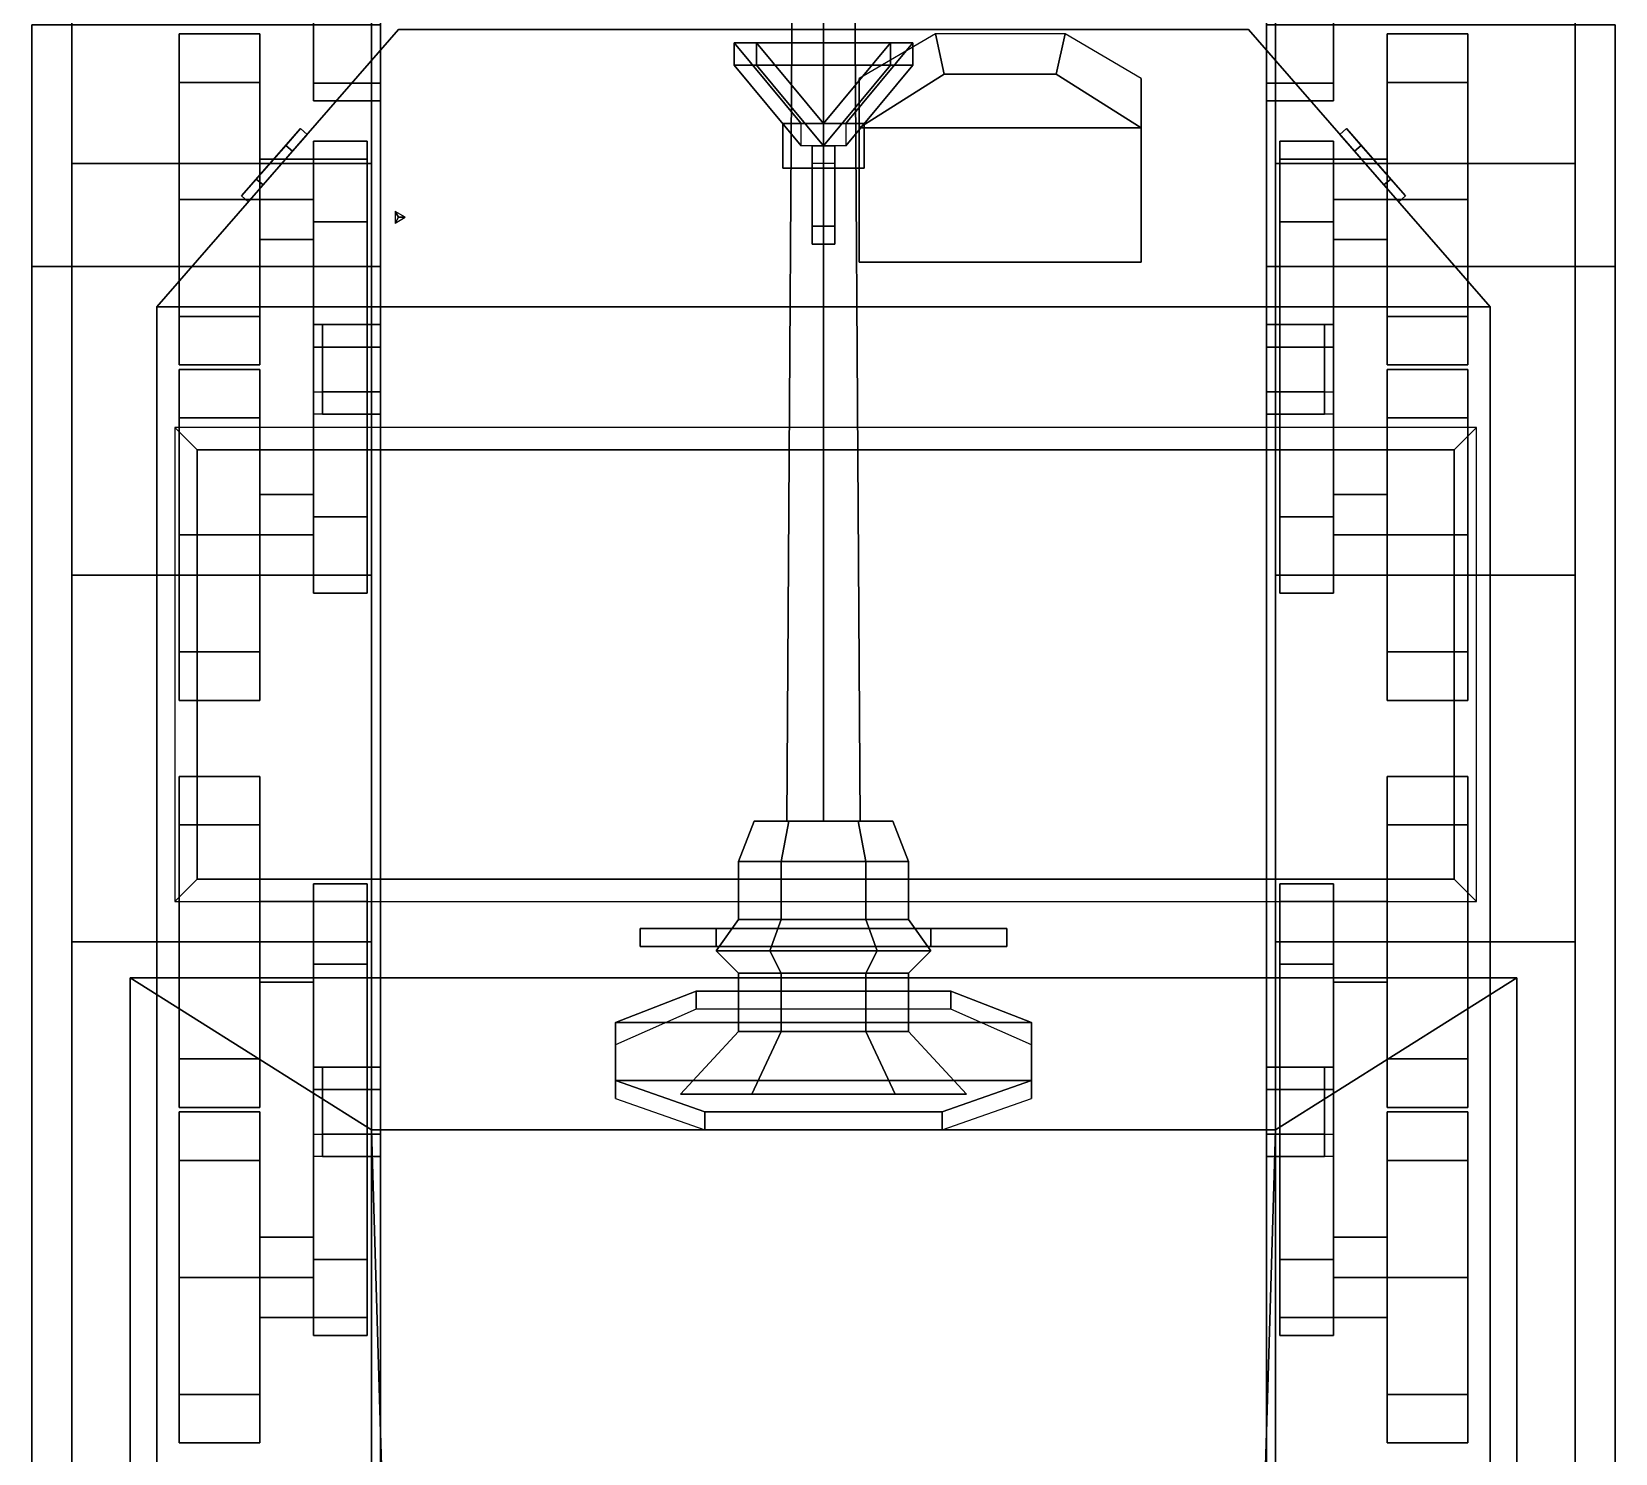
# Model space of a CAD drawing. Header units: millimetres. Extents: x -1.8 to 1.8, y -14.4 to 4.6.
# Drawn here: x -1.77 to 1.77, y -0.763 to 2.415 of the extents above; entities that cross this region are included whole.
import ezdxf

# ---------------------------------------------------------------- set-up
doc = ezdxf.new("R2010")
doc.units = ezdxf.units.MM
for name, color, linetype in [('gun', 1, 'Continuous'), ('gunsupport', 6, 'Continuous'), ('mudguard', 4, 'Continuous'), ('sleeve', 5, 'Continuous'), ('torsion', 5, 'Continuous'), ('tracks', 3, 'Continuous'), ('wheels', 2, 'Continuous')]:
    doc.layers.add(name, color=color, linetype=linetype)

msp = doc.modelspace()

# ---------------------------------------------------------------- linework, layer by layer
for points in [[(-1.14, 3.06, 0.75), (-1.14, 2.3, 0.59), (-1.14, 2.26, 0.74), (-1.14, 3.03, 0.86)], [(-0.99, 3.06, 0.75), (-0.99, 2.3, 0.59), (-1.14, 2.3, 0.59), (-1.14, 3.06, 0.75)], [(1.14, 3.06, 0.75), (1.14, 2.3, 0.59), (0.99, 2.3, 0.59), (0.99, 3.06, 0.75)], [(1.14, 2.26, 0.74), (1.14, 2.3, 0.59), (1.14, 3.06, 0.75), (1.14, 3.03, 0.86)], [(-1.14, 3.03, 0.86), (-1.14, 2.26, 0.74), (-0.99, 2.26, 0.74), (-0.99, 3.03, 0.86)], [(0.99, 3.03, 0.86), (0.99, 2.26, 0.74), (1.14, 2.26, 0.74), (1.14, 3.03, 0.86)], [(-0.99, -2.86, 0.44), (-0.99, -3.12, 1.27), (-0.99, 2.92, 1.27), (-0.99, 2.77, 0.44)], [(-0.99, 2.92, 1.27), (-0.99, -3.12, 1.27), (0.99, -3.12, 1.27), (0.99, 2.92, 1.27)], [(-0.99, 2.27, 1.27), (-0.99, 2.27, 1.34), (-0.99, 2.42, 1.34), (-0.99, 2.92, 1.27)], [(0.99, 2.92, 1.27), (0.99, -3.12, 1.27), (0.99, -2.86, 0.44), (0.99, 2.77, 0.44)], [(0.99, 2.42, 1.34), (0.99, 2.27, 1.34), (0.99, 2.27, 1.27), (0.99, 2.92, 1.27)], [(0.99, 2.77, 0.44), (0.99, -2.86, 0.44), (-0.99, -2.86, 0.44), (-0.99, 2.77, 0.44)], [(0.95, 2.42, 1.34), (1.49, 1.8, 1.05), (-1.49, 1.8, 1.05), (-0.95, 2.42, 1.34)], [(-1.49, 1.8, 1.71), (1.49, 1.8, 1.71), (0.95, 2.42, 1.71), (-0.95, 2.42, 1.71)], [(-0.95, 2.42, 1.34), (-1.49, 1.8, 1.05), (-1.49, 1.8, 1.71), (-0.95, 2.42, 1.71)], [(0.25, 2.41, 1.71), (0.08, 2.31, 1.71), (0.08, 2.2, 1.9), (0.27, 2.32, 1.82)], [(0.27, 2.32, 1.82), (0.52, 2.32, 1.82), (0.54, 2.41, 1.71), (0.25, 2.41, 1.71)], [(0.52, 2.32, 1.82), (0.71, 2.2, 1.9), (0.71, 2.31, 1.71), (0.54, 2.41, 1.71)], [(0.95, 2.42, 1.71), (1.49, 1.8, 1.71), (1.49, 1.8, 1.05), (0.95, 2.42, 1.34)], [(0.08, 2.2, 1.9), (0.71, 2.2, 1.9), (0.52, 2.32, 1.82), (0.27, 2.32, 1.82)], [(0.08, 2.31, 1.71), (0.08, 1.9, 1.71), (0.08, 1.9, 1.9), (0.08, 2.2, 1.9)], [(0.71, 2.2, 1.9), (0.71, 1.9, 1.9), (0.71, 1.9, 1.71), (0.71, 2.31, 1.71)], [(-1.14, 2.26, 0.74), (-1.14, 2.3, 0.59), (-0.99, 2.3, 0.59), (-0.99, 2.26, 0.74)], [(0.99, 2.26, 0.74), (0.99, 2.3, 0.59), (1.14, 2.3, 0.59), (1.14, 2.26, 0.74)], [(-1.1694, 2.1985, 1.5), (-1.3008, 2.0477, 1.5), (-1.2679, 2.0854, 1.5866), (-1.2022, 2.1608, 1.5866)], [(-1.2022, 2.1608, 1.4134), (-1.2679, 2.0854, 1.4134), (-1.3008, 2.0477, 1.5), (-1.1694, 2.1985, 1.5)], [(-1.1694, 2.1985, 1.5), (-1.2022, 2.1608, 1.5866), (-1.1872, 2.1477, 1.5866), (-1.1543, 2.1854, 1.5)], [(-1.2022, 2.1608, 1.4134), (-1.1694, 2.1985, 1.5), (-1.1543, 2.1854, 1.5), (-1.1872, 2.1477, 1.4134)], [(0.08, 1.9, 1.9), (0.71, 1.9, 1.9), (0.71, 2.2, 1.9), (0.08, 2.2, 1.9)], [(1.2022, 2.1608, 1.5866), (1.1694, 2.1985, 1.5), (1.1543, 2.1854, 1.5), (1.1872, 2.1477, 1.5866)], [(1.1694, 2.1985, 1.5), (1.2022, 2.1608, 1.4134), (1.1872, 2.1477, 1.4134), (1.1543, 2.1854, 1.5)], [(1.3008, 2.0477, 1.5), (1.1694, 2.1985, 1.5), (1.2022, 2.1608, 1.5866), (1.2679, 2.0854, 1.5866)], [(1.2679, 2.0854, 1.4134), (1.2022, 2.1608, 1.4134), (1.1694, 2.1985, 1.5), (1.3008, 2.0477, 1.5)], [(-1.2679, 2.0854, 1.4134), (-1.2022, 2.1608, 1.4134), (-1.1872, 2.1477, 1.4134), (-1.2528, 2.0723, 1.4134)], [(-1.2022, 2.1608, 1.5866), (-1.2679, 2.0854, 1.5866), (-1.2528, 2.0723, 1.5866), (-1.1872, 2.1477, 1.5866)], [(1.2679, 2.0854, 1.5866), (1.2022, 2.1608, 1.5866), (1.1872, 2.1477, 1.5866), (1.2528, 2.0723, 1.5866)], [(1.2022, 2.1608, 1.4134), (1.2679, 2.0854, 1.4134), (1.2528, 2.0723, 1.4134), (1.1872, 2.1477, 1.4134)], [(-1.2679, 2.0854, 1.5866), (-1.3008, 2.0477, 1.5), (-1.2857, 2.0346, 1.5), (-1.2528, 2.0723, 1.5866)], [(-1.3008, 2.0477, 1.5), (-1.2679, 2.0854, 1.4134), (-1.2528, 2.0723, 1.4134), (-1.2857, 2.0346, 1.5)], [(1.3008, 2.0477, 1.5), (1.2679, 2.0854, 1.5866), (1.2528, 2.0723, 1.5866), (1.2857, 2.0346, 1.5)], [(1.2679, 2.0854, 1.4134), (1.3008, 2.0477, 1.5), (1.2857, 2.0346, 1.5), (1.2528, 2.0723, 1.4134)], [(-0.935, 2, 1.71), (-0.9575, 2.013, 1.71), (-0.95, 2, 3.89)], [(-0.9575, 2.013, 1.71), (-0.9575, 1.987, 1.71), (-0.95, 2, 3.89)], [(-0.9575, 1.987, 1.71), (-0.935, 2, 1.71), (-0.95, 2, 3.89)], [(0.08, 1.9, 1.71), (0.71, 1.9, 1.71), (0.71, 1.9, 1.9), (0.08, 1.9, 1.9)], [(-1.49, 1.8, 1.05), (-1.49, -2.19, 1.05), (-1.49, -2.19, 1.71), (-1.49, 1.8, 1.71)], [(-1.49, 0.3, 1.71), (1.49, 0.3, 1.71), (1.49, 1.8, 1.71), (-1.49, 1.8, 1.71)], [(1.49, 1.8, 1.05), (1.49, -2.19, 1.05), (-1.49, -2.19, 1.05), (-1.49, 1.8, 1.05)], [(1.49, 1.8, 1.71), (1.49, -2.19, 1.71), (1.49, -2.19, 1.05), (1.49, 1.8, 1.05)], [(-1.4, 1.48, 1.8), (1.41, 1.48, 1.8), (1.46, 1.53, 1.71), (-1.45, 1.53, 1.71)], [(-1.45, 1.53, 1.71), (-1.45, 0.47, 1.71), (-1.4, 0.52, 1.8), (-1.4, 1.48, 1.8)], [(1.41, 1.48, 1.8), (1.41, 0.52, 1.8), (1.46, 0.47, 1.71), (1.46, 1.53, 1.71)], [(-1.4, 0.52, 1.8), (1.41, 0.52, 1.8), (1.41, 1.48, 1.8), (-1.4, 1.48, 1.8)], [(-1.45, 0.47, 1.71), (1.46, 0.47, 1.71), (1.41, 0.52, 1.8), (-1.4, 0.52, 1.8)], [(1.55, 0.3, 1.71), (1.55, -3.48, 1.71), (-1.55, -3.48, 1.71), (-1.55, 0.3, 1.71)], [(-1.55, 0.3, 1.71), (-1.55, -3.48, 1.71), (-0.92, -3.07, 2.85), (-1.01, -0.04, 2.69)], [(-1.01, -0.04, 2.69), (1.01, -0.04, 2.69), (1.55, 0.3, 1.71), (-1.55, 0.3, 1.71)], [(1.01, -0.04, 2.69), (0.92, -3.07, 2.85), (1.55, -3.48, 1.71), (1.55, 0.3, 1.71)], [(-0.465, 0.2, 2.15), (-0.285, 0.27, 1.95), (-0.285, 0.23, 1.9), (-0.465, 0.15, 2.13)], [(0.465, 0.2, 2.15), (0.285, 0.27, 1.95), (-0.285, 0.27, 1.95), (-0.465, 0.2, 2.15)], [(-0.285, 0.27, 1.95), (0.285, 0.27, 1.95), (0.285, 0.23, 1.9), (-0.285, 0.23, 1.9)], [(0.465, 0.15, 2.13), (0.285, 0.23, 1.9), (0.285, 0.27, 1.95), (0.465, 0.2, 2.15)], [(0.465, 0.07, 2.48), (0.465, 0.2, 2.15), (-0.465, 0.2, 2.15), (-0.465, 0.07, 2.48)], [(-0.465, 0.07, 2.48), (-0.465, 0.2, 2.15), (-0.465, 0.15, 2.13), (-0.465, 0.03, 2.47)], [(0.465, 0.03, 2.47), (0.465, 0.15, 2.13), (0.465, 0.2, 2.15), (0.465, 0.07, 2.48)], [(0.265, 0, 2.67), (0.465, 0.07, 2.48), (-0.465, 0.07, 2.48), (-0.265, 0, 2.67)], [(-0.265, 0, 2.67), (-0.465, 0.07, 2.48), (-0.465, 0.03, 2.47), (-0.265, -0.04, 2.67)], [(0.265, -0.04, 2.67), (0.465, 0.03, 2.47), (0.465, 0.07, 2.48), (0.265, 0, 2.67)], [(-0.265, -0.04, 2.67), (0.265, -0.04, 2.67), (0.265, 0, 2.67), (-0.265, 0, 2.67)], [(-0.92, -3.07, 2.85), (0.92, -3.07, 2.85), (1.01, -0.04, 2.69), (-1.01, -0.04, 2.69)]]:
    msp.add_3dface(points)
at = {"layer": 'gun'}
for points in [[(0, 4.03, 2.34), (-0.0606, 4.03, 2.305), (-0.0823, 0.65, 2.3175), (0, 0.65, 2.365)], [(-0.0606, 4.03, 2.305), (-0.0606, 4.03, 2.235), (-0.0823, 0.65, 2.2225), (-0.0823, 0.65, 2.3175)], [(-0.0606, 4.03, 2.235), (0, 4.03, 2.2), (0, 0.65, 2.175), (-0.0823, 0.65, 2.2225)], [(0.0606, 4.03, 2.305), (0, 4.03, 2.34), (0, 0.65, 2.365), (0.0823, 0.65, 2.3175)], [(0, 4.03, 2.2), (0.0606, 4.03, 2.235), (0.0823, 0.65, 2.2225), (0, 0.65, 2.175)], [(0.0606, 4.03, 2.235), (0.0606, 4.03, 2.305), (0.0823, 0.65, 2.3175), (0.0823, 0.65, 2.2225)]]:
    msp.add_3dface(points, dxfattribs=at)
at = {"layer": 'gunsupport'}
for points in [[(0, 2.21, 2.19), (-0.15, 2.39, 1.76), (-0.2, 2.39, 1.76), (-0.05, 2.21, 2.19)], [(-0.2, 2.39, 1.76), (-0.2, 2.34, 1.76), (-0.05, 2.16, 2.17), (-0.05, 2.21, 2.19)], [(0.2, 2.34, 1.71), (-0.2, 2.34, 1.71), (-0.2, 2.39, 1.71), (0.2, 2.39, 1.71)], [(0.2, 2.39, 1.71), (-0.2, 2.39, 1.71), (-0.2, 2.39, 1.76), (0.2, 2.39, 1.76)], [(-0.2, 2.39, 1.71), (-0.2, 2.34, 1.71), (-0.2, 2.34, 1.76), (-0.2, 2.39, 1.76)], [(0, 2.16, 2.17), (-0.15, 2.34, 1.76), (-0.15, 2.39, 1.76), (0, 2.21, 2.19)], [(-0.15, 2.39, 1.76), (-0.15, 2.34, 1.76), (0.15, 2.34, 1.76), (0.15, 2.39, 1.76)], [(0.15, 2.39, 1.76), (0.15, 2.34, 1.76), (0, 2.16, 2.17), (0, 2.21, 2.19)], [(0.05, 2.21, 2.19), (0.2, 2.39, 1.76), (0.15, 2.39, 1.76), (0, 2.21, 2.19)], [(0.05, 2.16, 2.17), (0.2, 2.34, 1.76), (0.2, 2.39, 1.76), (0.05, 2.21, 2.19)], [(0.2, 2.39, 1.76), (0.2, 2.34, 1.76), (0.2, 2.34, 1.71), (0.2, 2.39, 1.71)], [(-0.05, 2.16, 2.17), (-0.2, 2.34, 1.76), (-0.15, 2.34, 1.76), (0, 2.16, 2.17)], [(0.2, 2.34, 1.76), (-0.2, 2.34, 1.76), (-0.2, 2.34, 1.71), (0.2, 2.34, 1.71)], [(0, 2.16, 2.17), (0.15, 2.34, 1.76), (0.2, 2.34, 1.76), (0.05, 2.16, 2.17)], [(0, 2.21, 2.375), (-0.0909, 2.21, 2.3225), (-0.0909, 2.11, 2.3225), (0, 2.11, 2.375)], [(-0.0909, 2.21, 2.3225), (-0.0909, 2.21, 2.2175), (-0.0909, 2.11, 2.2175), (-0.0909, 2.11, 2.3225)], [(-0.0909, 2.21, 2.2175), (0, 2.21, 2.165), (0, 2.11, 2.165), (-0.0909, 2.11, 2.2175)], [(0.0909, 2.21, 2.3225), (-0.0909, 2.21, 2.2175), (-0.0909, 2.21, 2.3225), (0, 2.21, 2.375)], [(0.0909, 2.21, 2.2175), (0, 2.21, 2.165), (-0.0909, 2.21, 2.2175), (0.0909, 2.21, 2.3225)], [(0.0909, 2.21, 2.3225), (0, 2.21, 2.375), (0, 2.11, 2.375), (0.0909, 2.11, 2.3225)], [(0, 2.21, 2.165), (0.0909, 2.21, 2.2175), (0.0909, 2.11, 2.2175), (0, 2.11, 2.165)], [(0.0909, 2.21, 2.2175), (0.0909, 2.21, 2.3225), (0.0909, 2.11, 2.3225), (0.0909, 2.11, 2.2175)], [(0.025, 2.16, 2.17), (0.025, 1.98, 1.71), (-0.025, 1.98, 1.71), (-0.025, 2.16, 2.17)], [(-0.025, 1.98, 1.71), (-0.025, 1.94, 1.71), (-0.025, 2.12, 2.19), (-0.025, 2.16, 2.17)], [(0.025, 2.12, 2.19), (0.025, 1.94, 1.71), (0.025, 1.98, 1.71), (0.025, 2.16, 2.17)], [(0.0909, 2.11, 2.3225), (0, 2.11, 2.375), (-0.0909, 2.11, 2.3225), (0.0909, 2.11, 2.2175)], [(0.0909, 2.11, 2.2175), (-0.0909, 2.11, 2.3225), (-0.0909, 2.11, 2.2175), (0, 2.11, 2.165)], [(-0.025, 2.12, 2.19), (-0.025, 1.94, 1.71), (0.025, 1.94, 1.71), (0.025, 2.12, 2.19)], [(0.025, 1.98, 1.71), (0.025, 1.94, 1.71), (-0.025, 1.94, 1.71), (-0.025, 1.98, 1.71)]]:
    msp.add_3dface(points, dxfattribs=at)
at = {"layer": 'mudguard'}
for points in [[(-0.99, 2.43, 1.35), (-0.99, 2.92, 1.35), (-0.99, 2.92, 1.27), (-0.99, 2.41, 1.34)], [(-0.99, 2.41, 1.34), (-0.99, 2.92, 1.27), (-0.99, 2.92, 1.35), (-0.99, 2.43, 1.35)], [(0.99, 2.41, 1.34), (0.99, 2.92, 1.27), (0.99, 2.92, 1.35), (0.99, 2.43, 1.35)], [(0.99, 2.43, 1.35), (0.99, 2.92, 1.35), (0.99, 2.92, 1.27), (0.99, 2.41, 1.34)], [(-0.99, 1.89, 1.1), (-0.99, 2.43, 1.35), (-1.77, 2.43, 1.35), (-1.77, 1.89, 1.1)], [(-1.77, 1.89, 1.1), (-1.77, 2.43, 1.35), (-0.99, 2.43, 1.35), (-0.99, 1.89, 1.1)], [(0.99, 1.89, 1.1), (0.99, 2.43, 1.35), (1.77, 2.43, 1.35), (1.77, 1.89, 1.1)], [(1.77, 1.89, 1.1), (1.77, 2.43, 1.35), (0.99, 2.43, 1.35), (0.99, 1.89, 1.1)], [(-0.99, -2.1, 1.1), (-0.99, 1.89, 1.1), (-1.77, 1.89, 1.1), (-1.77, -2.1, 1.1)], [(-1.77, -2.1, 1.1), (-1.77, 1.89, 1.1), (-0.99, 1.89, 1.1), (-0.99, -2.1, 1.1)], [(0.99, -2.1, 1.1), (0.99, 1.89, 1.1), (1.77, 1.89, 1.1), (1.77, -2.1, 1.1)], [(1.77, -2.1, 1.1), (1.77, 1.89, 1.1), (0.99, 1.89, 1.1), (0.99, -2.1, 1.1)]]:
    msp.add_3dface(points, dxfattribs=at)
at = {"layer": 'sleeve'}
for points in [[(-0.095, 0.56, 2.1055), (-0.19, 0.56, 2.27), (-0.155, 0.65, 2.27), (-0.0775, 0.65, 2.1358)], [(-0.19, 0.56, 2.27), (-0.095, 0.56, 2.4345), (-0.0775, 0.65, 2.4042), (-0.155, 0.65, 2.27)], [(-0.0775, 0.65, 2.4042), (0.0775, 0.65, 2.4042), (0.155, 0.65, 2.27), (-0.155, 0.65, 2.27)], [(-0.155, 0.65, 2.27), (0.155, 0.65, 2.27), (0.0775, 0.65, 2.1358), (-0.0775, 0.65, 2.1358)], [(0.095, 0.56, 2.1055), (-0.095, 0.56, 2.1055), (-0.0775, 0.65, 2.1358), (0.0775, 0.65, 2.1358)], [(-0.095, 0.56, 2.4345), (0.095, 0.56, 2.4345), (0.0775, 0.65, 2.4042), (-0.0775, 0.65, 2.4042)], [(0.19, 0.56, 2.27), (0.095, 0.56, 2.1055), (0.0775, 0.65, 2.1358), (0.155, 0.65, 2.27)], [(0.095, 0.56, 2.4345), (0.19, 0.56, 2.27), (0.155, 0.65, 2.27), (0.0775, 0.65, 2.4042)], [(-0.095, 0.56, 2.4345), (-0.19, 0.56, 2.27), (-0.19, 0.43, 2.27), (-0.095, 0.43, 2.4345)], [(-0.19, 0.56, 2.27), (-0.095, 0.56, 2.1055), (-0.095, 0.43, 2.1055), (-0.19, 0.43, 2.27)], [(0.095, 0.56, 2.4345), (-0.095, 0.56, 2.4345), (-0.095, 0.43, 2.4345), (0.095, 0.43, 2.4345)], [(-0.095, 0.56, 2.1055), (0.095, 0.56, 2.1055), (0.095, 0.43, 2.1055), (-0.095, 0.43, 2.1055)], [(0.19, 0.56, 2.27), (0.095, 0.56, 2.4345), (0.095, 0.43, 2.4345), (0.19, 0.43, 2.27)], [(0.095, 0.56, 2.1055), (0.19, 0.56, 2.27), (0.19, 0.43, 2.27), (0.095, 0.43, 2.1055)], [(-0.095, 0.43, 2.4345), (-0.19, 0.43, 2.27), (-0.24, 0.36, 2.27), (-0.12, 0.36, 2.4778)], [(-0.19, 0.43, 2.27), (-0.095, 0.43, 2.1055), (-0.12, 0.36, 2.0622), (-0.24, 0.36, 2.27)], [(0.095, 0.43, 2.4345), (-0.095, 0.43, 2.4345), (-0.12, 0.36, 2.4778), (0.12, 0.36, 2.4778)], [(-0.095, 0.43, 2.1055), (0.095, 0.43, 2.1055), (0.12, 0.36, 2.0622), (-0.12, 0.36, 2.0622)], [(0.19, 0.43, 2.27), (0.095, 0.43, 2.4345), (0.12, 0.36, 2.4778), (0.24, 0.36, 2.27)], [(0.095, 0.43, 2.1055), (0.19, 0.43, 2.27), (0.24, 0.36, 2.27), (0.12, 0.36, 2.0622)], [(-0.24, 0.41, 2.62), (-0.24, 0.41, 1.93), (-0.41, 0.41, 2.09), (-0.41, 0.41, 2.47)], [(-0.41, 0.41, 2.47), (-0.41, 0.41, 2.09), (-0.41, 0.37, 2.09), (-0.41, 0.37, 2.47)], [(-0.41, 0.41, 2.09), (-0.24, 0.41, 1.93), (-0.24, 0.37, 1.93), (-0.41, 0.37, 2.09)], [(-0.41, 0.37, 2.47), (-0.24, 0.37, 2.62), (-0.24, 0.41, 2.62), (-0.41, 0.41, 2.47)], [(0.24, 0.41, 2.62), (0.24, 0.41, 1.93), (-0.24, 0.41, 1.93), (-0.24, 0.41, 2.62)], [(-0.24, 0.41, 1.93), (0.24, 0.41, 1.93), (0.24, 0.37, 1.93), (-0.24, 0.37, 1.93)], [(-0.24, 0.37, 2.62), (0.24, 0.37, 2.62), (0.24, 0.41, 2.62), (-0.24, 0.41, 2.62)], [(0.41, 0.41, 2.48), (0.41, 0.41, 2.08), (0.24, 0.41, 1.93), (0.24, 0.41, 2.62)], [(0.24, 0.41, 1.93), (0.41, 0.41, 2.08), (0.41, 0.37, 2.08), (0.24, 0.37, 1.93)], [(0.24, 0.37, 2.62), (0.41, 0.37, 2.48), (0.41, 0.41, 2.48), (0.24, 0.41, 2.62)], [(0.41, 0.37, 2.48), (0.41, 0.37, 2.08), (0.41, 0.41, 2.08), (0.41, 0.41, 2.48)], [(-0.41, 0.37, 2.09), (-0.24, 0.37, 1.93), (-0.24, 0.37, 2.62), (-0.41, 0.37, 2.47)], [(-0.24, 0.37, 1.93), (0.24, 0.37, 1.93), (0.24, 0.37, 2.62), (-0.24, 0.37, 2.62)], [(-0.095, 0.31, 2.1055), (-0.19, 0.31, 2.27), (-0.24, 0.36, 2.27), (-0.12, 0.36, 2.0622)], [(-0.19, 0.31, 2.27), (-0.095, 0.31, 2.4345), (-0.12, 0.36, 2.4778), (-0.24, 0.36, 2.27)], [(0.095, 0.31, 2.1055), (-0.095, 0.31, 2.1055), (-0.12, 0.36, 2.0622), (0.12, 0.36, 2.0622)], [(-0.095, 0.31, 2.4345), (0.095, 0.31, 2.4345), (0.12, 0.36, 2.4778), (-0.12, 0.36, 2.4778)], [(0.19, 0.31, 2.27), (0.095, 0.31, 2.1055), (0.12, 0.36, 2.0622), (0.24, 0.36, 2.27)], [(0.095, 0.31, 2.4345), (0.19, 0.31, 2.27), (0.24, 0.36, 2.27), (0.12, 0.36, 2.4778)], [(0.24, 0.37, 1.93), (0.41, 0.37, 2.08), (0.41, 0.37, 2.48), (0.24, 0.37, 2.62)], [(-0.095, 0.31, 2.4345), (-0.19, 0.31, 2.27), (-0.19, 0.18, 2.27), (-0.095, 0.18, 2.4345)], [(-0.19, 0.31, 2.27), (-0.095, 0.31, 2.1055), (-0.095, 0.18, 2.1055), (-0.19, 0.18, 2.27)], [(0.095, 0.31, 2.4345), (-0.095, 0.31, 2.4345), (-0.095, 0.18, 2.4345), (0.095, 0.18, 2.4345)], [(-0.095, 0.31, 2.1055), (0.095, 0.31, 2.1055), (0.095, 0.18, 2.1055), (-0.095, 0.18, 2.1055)], [(0.19, 0.31, 2.27), (0.095, 0.31, 2.4345), (0.095, 0.18, 2.4345), (0.19, 0.18, 2.27)], [(0.095, 0.31, 2.1055), (0.19, 0.31, 2.27), (0.19, 0.18, 2.27), (0.095, 0.18, 2.1055)], [(-0.095, 0.18, 2.4345), (-0.19, 0.18, 2.27), (-0.32, 0.04, 2.27), (-0.16, 0.04, 2.5471)], [(-0.19, 0.18, 2.27), (-0.095, 0.18, 2.1055), (-0.16, 0.04, 1.9929), (-0.32, 0.04, 2.27)], [(0.095, 0.18, 2.4345), (-0.095, 0.18, 2.4345), (-0.16, 0.04, 2.5471), (0.16, 0.04, 2.5471)], [(-0.095, 0.18, 2.1055), (0.095, 0.18, 2.1055), (0.16, 0.04, 1.9929), (-0.16, 0.04, 1.9929)], [(0.19, 0.18, 2.27), (0.095, 0.18, 2.4345), (0.16, 0.04, 2.5471), (0.32, 0.04, 2.27)], [(0.095, 0.18, 2.1055), (0.19, 0.18, 2.27), (0.32, 0.04, 2.27), (0.16, 0.04, 1.9929)]]:
    msp.add_3dface(points, dxfattribs=at)
at = {"layer": 'torsion'}
for points in [[(-1.14, 2.13, 0.23), (-1.14, 1.2, 0.23), (-1.14, 1.16, 0.36), (-1.14, 2.17, 0.36)], [(-1.02, 2.17, 0.36), (-1.02, 2.13, 0.23), (-1.14, 2.13, 0.23), (-1.14, 2.17, 0.36)], [(-1.14, 2.17, 0.36), (-1.14, 1.99, 0.36), (-1.14, 1.71, 0.45), (-1.14, 1.76, 0.53)], [(-1.02, 1.76, 0.53), (-1.02, 2.17, 0.36), (-1.14, 2.17, 0.36), (-1.14, 1.76, 0.53)], [(-1.02, 1.16, 0.36), (-1.02, 1.2, 0.23), (-1.02, 2.13, 0.23), (-1.02, 2.17, 0.36)], [(-1.02, 1.71, 0.45), (-1.02, 1.99, 0.36), (-1.02, 2.17, 0.36), (-1.02, 1.76, 0.53)], [(1.02, 2.13, 0.23), (1.02, 1.2, 0.23), (1.02, 1.16, 0.36), (1.02, 2.17, 0.36)], [(1.14, 2.17, 0.36), (1.14, 2.13, 0.23), (1.02, 2.13, 0.23), (1.02, 2.17, 0.36)], [(1.14, 1.76, 0.53), (1.14, 2.17, 0.36), (1.02, 2.17, 0.36), (1.02, 1.76, 0.53)], [(1.02, 2.17, 0.36), (1.02, 1.99, 0.36), (1.02, 1.71, 0.45), (1.02, 1.76, 0.53)], [(1.14, 1.16, 0.36), (1.14, 1.2, 0.23), (1.14, 2.13, 0.23), (1.14, 2.17, 0.36)], [(1.14, 1.71, 0.45), (1.14, 1.99, 0.36), (1.14, 2.17, 0.36), (1.14, 1.76, 0.53)], [(-1.02, 2.13, 0.23), (-1.02, 1.2, 0.23), (-1.14, 1.2, 0.23), (-1.14, 2.13, 0.23)], [(1.14, 2.13, 0.23), (1.14, 1.2, 0.23), (1.02, 1.2, 0.23), (1.02, 2.13, 0.23)], [(-1.14, 1.99, 0.36), (-1.14, 1.33, 0.36), (-1.02, 1.33, 0.36), (-1.02, 1.99, 0.36)], [(-1.14, 1.71, 0.45), (-1.14, 1.99, 0.36), (-1.02, 1.99, 0.36), (-1.02, 1.71, 0.45)], [(1.02, 1.99, 0.36), (1.02, 1.33, 0.36), (1.14, 1.33, 0.36), (1.14, 1.99, 0.36)], [(1.02, 1.71, 0.45), (1.02, 1.99, 0.36), (1.14, 1.99, 0.36), (1.14, 1.71, 0.45)], [(-1.14, 1.71, 0.45), (-1.02, 1.71, 0.45), (-1.02, 1.76, 0.53), (-1.14, 1.76, 0.53)], [(-1.12, 1.76, 0.53), (-1.12, 1.71, 0.6166), (-0.99, 1.71, 0.6166), (-0.99, 1.76, 0.53)], [(-1.12, 1.76, 0.53), (-1.12, 1.56, 0.53), (-1.12, 1.61, 0.6166), (-1.12, 1.71, 0.6166)], [(-1.12, 1.71, 0.4434), (-1.12, 1.61, 0.4434), (-1.12, 1.56, 0.53), (-1.12, 1.76, 0.53)], [(-1.12, 1.71, 0.4434), (-1.12, 1.76, 0.53), (-0.99, 1.76, 0.53), (-0.99, 1.71, 0.4434)], [(1.12, 1.71, 0.6166), (1.12, 1.76, 0.53), (0.99, 1.76, 0.53), (0.99, 1.71, 0.6166)], [(1.12, 1.76, 0.53), (1.12, 1.71, 0.4434), (0.99, 1.71, 0.4434), (0.99, 1.76, 0.53)], [(1.02, 1.71, 0.45), (1.14, 1.71, 0.45), (1.14, 1.76, 0.53), (1.02, 1.76, 0.53)], [(1.12, 1.56, 0.53), (1.12, 1.76, 0.53), (1.12, 1.71, 0.6166), (1.12, 1.61, 0.6166)], [(1.12, 1.61, 0.4434), (1.12, 1.71, 0.4434), (1.12, 1.76, 0.53), (1.12, 1.56, 0.53)], [(-1.12, 1.61, 0.4434), (-1.12, 1.71, 0.4434), (-0.99, 1.71, 0.4434), (-0.99, 1.61, 0.4434)], [(-1.12, 1.71, 0.6166), (-1.12, 1.61, 0.6166), (-0.99, 1.61, 0.6166), (-0.99, 1.71, 0.6166)], [(1.12, 1.61, 0.6166), (1.12, 1.71, 0.6166), (0.99, 1.71, 0.6166), (0.99, 1.61, 0.6166)], [(1.12, 1.71, 0.4434), (1.12, 1.61, 0.4434), (0.99, 1.61, 0.4434), (0.99, 1.71, 0.4434)], [(-1.02, 1.61, 0.45), (-1.02, 1.33, 0.36), (-1.14, 1.33, 0.36), (-1.14, 1.61, 0.45)], [(-1.14, 1.61, 0.45), (-1.14, 1.33, 0.36), (-1.14, 1.16, 0.36), (-1.14, 1.56, 0.53)], [(-1.02, 1.61, 0.45), (-1.02, 1.56, 0.53), (-1.14, 1.56, 0.53), (-1.14, 1.61, 0.45)], [(-1.12, 1.61, 0.6166), (-1.12, 1.56, 0.53), (-0.99, 1.56, 0.53), (-0.99, 1.61, 0.6166)], [(-1.12, 1.56, 0.53), (-1.12, 1.61, 0.4434), (-0.99, 1.61, 0.4434), (-0.99, 1.56, 0.53)], [(-1.02, 1.16, 0.36), (-1.02, 1.33, 0.36), (-1.02, 1.61, 0.45), (-1.02, 1.56, 0.53)], [(1.12, 1.56, 0.53), (1.12, 1.61, 0.6166), (0.99, 1.61, 0.6166), (0.99, 1.56, 0.53)], [(1.12, 1.61, 0.4434), (1.12, 1.56, 0.53), (0.99, 1.56, 0.53), (0.99, 1.61, 0.4434)], [(1.02, 1.61, 0.45), (1.02, 1.33, 0.36), (1.02, 1.16, 0.36), (1.02, 1.56, 0.53)], [(1.14, 1.61, 0.45), (1.14, 1.33, 0.36), (1.02, 1.33, 0.36), (1.02, 1.61, 0.45)], [(1.14, 1.61, 0.45), (1.14, 1.56, 0.53), (1.02, 1.56, 0.53), (1.02, 1.61, 0.45)], [(1.14, 1.16, 0.36), (1.14, 1.33, 0.36), (1.14, 1.61, 0.45), (1.14, 1.56, 0.53)], [(-1.14, 1.56, 0.53), (-1.14, 1.16, 0.36), (-1.02, 1.16, 0.36), (-1.02, 1.56, 0.53)], [(1.02, 1.56, 0.53), (1.02, 1.16, 0.36), (1.14, 1.16, 0.36), (1.14, 1.56, 0.53)], [(-1.14, 1.16, 0.36), (-1.14, 1.2, 0.23), (-1.02, 1.2, 0.23), (-1.02, 1.16, 0.36)], [(1.02, 1.16, 0.36), (1.02, 1.2, 0.23), (1.14, 1.2, 0.23), (1.14, 1.16, 0.36)], [(-1.02, 0.51, 0.36), (-1.02, 0.47, 0.23), (-1.14, 0.47, 0.23), (-1.14, 0.51, 0.36)], [(-1.14, 0.47, 0.23), (-1.14, -0.46, 0.23), (-1.14, -0.5, 0.36), (-1.14, 0.51, 0.36)], [(-1.02, 0.1, 0.53), (-1.02, 0.51, 0.36), (-1.14, 0.51, 0.36), (-1.14, 0.1, 0.53)], [(-1.14, 0.51, 0.36), (-1.14, 0.33, 0.36), (-1.14, 0.05, 0.45), (-1.14, 0.1, 0.53)], [(-1.02, -0.5, 0.36), (-1.02, -0.46, 0.23), (-1.02, 0.47, 0.23), (-1.02, 0.51, 0.36)], [(-1.02, 0.05, 0.45), (-1.02, 0.33, 0.36), (-1.02, 0.51, 0.36), (-1.02, 0.1, 0.53)], [(1.02, 0.47, 0.23), (1.02, -0.46, 0.23), (1.02, -0.5, 0.36), (1.02, 0.51, 0.36)], [(1.14, 0.51, 0.36), (1.14, 0.47, 0.23), (1.02, 0.47, 0.23), (1.02, 0.51, 0.36)], [(1.02, 0.51, 0.36), (1.02, 0.33, 0.36), (1.02, 0.05, 0.45), (1.02, 0.1, 0.53)], [(1.14, 0.1, 0.53), (1.14, 0.51, 0.36), (1.02, 0.51, 0.36), (1.02, 0.1, 0.53)], [(1.14, -0.5, 0.36), (1.14, -0.46, 0.23), (1.14, 0.47, 0.23), (1.14, 0.51, 0.36)], [(1.14, 0.05, 0.45), (1.14, 0.33, 0.36), (1.14, 0.51, 0.36), (1.14, 0.1, 0.53)], [(-1.02, 0.47, 0.23), (-1.02, -0.46, 0.23), (-1.14, -0.46, 0.23), (-1.14, 0.47, 0.23)], [(1.14, 0.47, 0.23), (1.14, -0.46, 0.23), (1.02, -0.46, 0.23), (1.02, 0.47, 0.23)], [(-1.14, 0.33, 0.36), (-1.14, -0.33, 0.36), (-1.02, -0.33, 0.36), (-1.02, 0.33, 0.36)], [(-1.14, 0.05, 0.45), (-1.14, 0.33, 0.36), (-1.02, 0.33, 0.36), (-1.02, 0.05, 0.45)], [(1.02, 0.05, 0.45), (1.02, 0.33, 0.36), (1.14, 0.33, 0.36), (1.14, 0.05, 0.45)], [(1.02, 0.33, 0.36), (1.02, -0.33, 0.36), (1.14, -0.33, 0.36), (1.14, 0.33, 0.36)], [(-1.14, 0.05, 0.45), (-1.02, 0.05, 0.45), (-1.02, 0.1, 0.53), (-1.14, 0.1, 0.53)], [(-1.12, 0.1, 0.53), (-1.12, -0.1, 0.53), (-1.12, -0.05, 0.6166), (-1.12, 0.05, 0.6166)], [(-1.12, 0.1, 0.53), (-1.12, 0.05, 0.6166), (-0.99, 0.05, 0.6166), (-0.99, 0.1, 0.53)], [(-1.12, 0.05, 0.4434), (-1.12, 0.1, 0.53), (-0.99, 0.1, 0.53), (-0.99, 0.05, 0.4434)], [(-1.12, 0.05, 0.4434), (-1.12, -0.05, 0.4434), (-1.12, -0.1, 0.53), (-1.12, 0.1, 0.53)], [(1.12, 0.05, 0.6166), (1.12, 0.1, 0.53), (0.99, 0.1, 0.53), (0.99, 0.05, 0.6166)], [(1.12, 0.1, 0.53), (1.12, 0.05, 0.4434), (0.99, 0.05, 0.4434), (0.99, 0.1, 0.53)], [(1.02, 0.05, 0.45), (1.14, 0.05, 0.45), (1.14, 0.1, 0.53), (1.02, 0.1, 0.53)], [(1.12, -0.1, 0.53), (1.12, 0.1, 0.53), (1.12, 0.05, 0.6166), (1.12, -0.05, 0.6166)], [(1.12, -0.05, 0.4434), (1.12, 0.05, 0.4434), (1.12, 0.1, 0.53), (1.12, -0.1, 0.53)], [(-1.12, -0.05, 0.4434), (-1.12, 0.05, 0.4434), (-0.99, 0.05, 0.4434), (-0.99, -0.05, 0.4434)], [(-1.12, 0.05, 0.6166), (-1.12, -0.05, 0.6166), (-0.99, -0.05, 0.6166), (-0.99, 0.05, 0.6166)], [(1.12, 0.05, 0.4434), (1.12, -0.05, 0.4434), (0.99, -0.05, 0.4434), (0.99, 0.05, 0.4434)], [(1.12, -0.05, 0.6166), (1.12, 0.05, 0.6166), (0.99, 0.05, 0.6166), (0.99, -0.05, 0.6166)], [(-1.14, -0.05, 0.45), (-1.14, -0.33, 0.36), (-1.14, -0.5, 0.36), (-1.14, -0.1, 0.53)], [(-1.02, -0.05, 0.45), (-1.02, -0.33, 0.36), (-1.14, -0.33, 0.36), (-1.14, -0.05, 0.45)], [(-1.02, -0.05, 0.45), (-1.02, -0.1, 0.53), (-1.14, -0.1, 0.53), (-1.14, -0.05, 0.45)], [(-1.12, -0.05, 0.6166), (-1.12, -0.1, 0.53), (-0.99, -0.1, 0.53), (-0.99, -0.05, 0.6166)], [(-1.12, -0.1, 0.53), (-1.12, -0.05, 0.4434), (-0.99, -0.05, 0.4434), (-0.99, -0.1, 0.53)], [(-1.02, -0.5, 0.36), (-1.02, -0.33, 0.36), (-1.02, -0.05, 0.45), (-1.02, -0.1, 0.53)], [(1.12, -0.1, 0.53), (1.12, -0.05, 0.6166), (0.99, -0.05, 0.6166), (0.99, -0.1, 0.53)], [(1.12, -0.05, 0.4434), (1.12, -0.1, 0.53), (0.99, -0.1, 0.53), (0.99, -0.05, 0.4434)], [(1.14, -0.05, 0.45), (1.14, -0.1, 0.53), (1.02, -0.1, 0.53), (1.02, -0.05, 0.45)], [(1.14, -0.05, 0.45), (1.14, -0.33, 0.36), (1.02, -0.33, 0.36), (1.02, -0.05, 0.45)], [(1.02, -0.05, 0.45), (1.02, -0.33, 0.36), (1.02, -0.5, 0.36), (1.02, -0.1, 0.53)], [(1.14, -0.5, 0.36), (1.14, -0.33, 0.36), (1.14, -0.05, 0.45), (1.14, -0.1, 0.53)], [(-1.14, -0.1, 0.53), (-1.14, -0.5, 0.36), (-1.02, -0.5, 0.36), (-1.02, -0.1, 0.53)], [(1.02, -0.1, 0.53), (1.02, -0.5, 0.36), (1.14, -0.5, 0.36), (1.14, -0.1, 0.53)], [(-1.14, -0.5, 0.36), (-1.14, -0.46, 0.23), (-1.02, -0.46, 0.23), (-1.02, -0.5, 0.36)], [(1.02, -0.5, 0.36), (1.02, -0.46, 0.23), (1.14, -0.46, 0.23), (1.14, -0.5, 0.36)]]:
    msp.add_3dface(points, dxfattribs=at)
at = {"layer": 'tracks'}
for points in [[(-1.68, 2.12), (-1.68, 3.18, 0.53), (-1.01, 3.18, 0.53), (-1.01, 2.12)], [(-1.01, 2.12), (-1.01, 3.18, 0.53), (-1.68, 3.18, 0.53), (-1.68, 2.12)], [(1.01, 2.12), (1.01, 3.18, 0.53), (1.68, 3.18, 0.53), (1.68, 2.12)], [(1.68, 2.12), (1.68, 3.18, 0.53), (1.01, 3.18, 0.53), (1.01, 2.12)], [(-1.68, 2.93, 1.17), (-1.68, 1.2, 0.85), (-1.01, 1.2, 0.85), (-1.01, 2.93, 1.17)], [(-1.01, 2.93, 1.17), (-1.01, 1.2, 0.85), (-1.68, 1.2, 0.85), (-1.68, 2.93, 1.17)], [(1.01, 2.93, 1.17), (1.01, 1.2, 0.85), (1.68, 1.2, 0.85), (1.68, 2.93, 1.17)], [(1.68, 2.93, 1.17), (1.68, 1.2, 0.85), (1.01, 1.2, 0.85), (1.01, 2.93, 1.17)], [(-1.01, -2.07), (-1.01, 2.12), (-1.68, 2.12), (-1.68, -2.07)], [(-1.68, -2.07), (-1.68, 2.12), (-1.01, 2.12), (-1.01, -2.07)], [(1.68, -2.07), (1.68, 2.12), (1.01, 2.12), (1.01, -2.07)], [(1.01, -2.07), (1.01, 2.12), (1.68, 2.12), (1.68, -2.07)], [(-1.68, 1.2, 0.85), (-1.68, 0.38, 0.8), (-1.01, 0.38, 0.8), (-1.01, 1.2, 0.85)], [(-1.01, 1.2, 0.85), (-1.01, 0.38, 0.8), (-1.68, 0.38, 0.8), (-1.68, 1.2, 0.85)], [(1.01, 1.2, 0.85), (1.01, 0.38, 0.8), (1.68, 0.38, 0.8), (1.68, 1.2, 0.85)], [(1.68, 1.2, 0.85), (1.68, 0.38, 0.8), (1.01, 0.38, 0.8), (1.01, 1.2, 0.85)], [(-1.68, 0.38, 0.8), (-1.68, -1.32, 0.8), (-1.01, -1.32, 0.8), (-1.01, 0.38, 0.8)], [(-1.01, 0.38, 0.8), (-1.01, -1.32, 0.8), (-1.68, -1.32, 0.8), (-1.68, 0.38, 0.8)], [(1.01, 0.38, 0.8), (1.01, -1.32, 0.8), (1.68, -1.32, 0.8), (1.68, 0.38, 0.8)], [(1.68, 0.38, 0.8), (1.68, -1.32, 0.8), (1.01, -1.32, 0.8), (1.01, 0.38, 0.8)]]:
    msp.add_3dface(points, dxfattribs=at)
at = {"layer": 'wheels'}
for points in [[(-1.26, 2.41, 0.4), (-1.26, 2.3016, 0.1384), (-1.44, 2.3016, 0.1384), (-1.44, 2.41, 0.4)], [(-1.44, 1.67, 0.4), (-1.44, 2.3016, 0.6616), (-1.44, 2.41, 0.4), (-1.44, 1.7784, 0.1384)], [(-1.44, 1.7784, 0.1384), (-1.44, 2.41, 0.4), (-1.44, 2.3016, 0.1384), (-1.44, 2.04, 0.03)], [(-1.26, 2.3016, 0.6616), (-1.26, 2.41, 0.4), (-1.44, 2.41, 0.4), (-1.44, 2.3016, 0.6616)], [(-1.26, 1.67, 0.4), (-1.26, 2.3016, 0.1384), (-1.26, 2.41, 0.4), (-1.26, 1.7784, 0.6616)], [(-1.26, 1.7784, 0.6616), (-1.26, 2.41, 0.4), (-1.26, 2.3016, 0.6616), (-1.26, 2.04, 0.77)], [(1.44, 2.41, 0.4), (1.44, 2.3016, 0.1384), (1.26, 2.3016, 0.1384), (1.26, 2.41, 0.4)], [(1.26, 1.67, 0.4), (1.26, 2.3016, 0.6616), (1.26, 2.41, 0.4), (1.26, 1.7784, 0.1384)], [(1.26, 1.7784, 0.1384), (1.26, 2.41, 0.4), (1.26, 2.3016, 0.1384), (1.26, 2.04, 0.03)], [(1.44, 2.3016, 0.6616), (1.44, 2.41, 0.4), (1.26, 2.41, 0.4), (1.26, 2.3016, 0.6616)], [(1.44, 1.67, 0.4), (1.44, 2.3016, 0.1384), (1.44, 2.41, 0.4), (1.44, 1.7784, 0.6616)], [(1.44, 1.7784, 0.6616), (1.44, 2.41, 0.4), (1.44, 2.3016, 0.6616), (1.44, 2.04, 0.77)], [(-1.26, 2.3016, 0.1384), (-1.26, 2.04, 0.03), (-1.44, 2.04, 0.03), (-1.44, 2.3016, 0.1384)], [(-1.44, 1.7784, 0.6616), (-1.44, 2.04, 0.77), (-1.44, 2.3016, 0.6616), (-1.44, 1.67, 0.4)], [(-1.26, 2.04, 0.77), (-1.26, 2.3016, 0.6616), (-1.44, 2.3016, 0.6616), (-1.44, 2.04, 0.77)], [(-1.26, 1.7784, 0.1384), (-1.26, 2.04, 0.03), (-1.26, 2.3016, 0.1384), (-1.26, 1.67, 0.4)], [(1.44, 2.3016, 0.1384), (1.44, 2.04, 0.03), (1.26, 2.04, 0.03), (1.26, 2.3016, 0.1384)], [(1.26, 1.7784, 0.6616), (1.26, 2.04, 0.77), (1.26, 2.3016, 0.6616), (1.26, 1.67, 0.4)], [(1.44, 2.04, 0.77), (1.44, 2.3016, 0.6616), (1.26, 2.3016, 0.6616), (1.26, 2.04, 0.77)], [(1.44, 1.7784, 0.1384), (1.44, 2.04, 0.03), (1.44, 2.3016, 0.1384), (1.44, 1.67, 0.4)], [(-1.14, 2.04, 0.49), (-1.14, 2.13, 0.4), (-1.26, 2.13, 0.4), (-1.26, 2.04, 0.49)], [(-1.14, 2.13, 0.4), (-1.14, 2.04, 0.31), (-1.26, 2.04, 0.31), (-1.26, 2.13, 0.4)], [(1.26, 2.04, 0.49), (1.26, 2.13, 0.4), (1.14, 2.13, 0.4), (1.14, 2.04, 0.49)], [(1.26, 2.13, 0.4), (1.26, 2.04, 0.31), (1.14, 2.04, 0.31), (1.14, 2.13, 0.4)], [(-1.26, 2.04, 0.03), (-1.26, 1.7784, 0.1384), (-1.44, 1.7784, 0.1384), (-1.44, 2.04, 0.03)], [(-1.26, 1.7784, 0.6616), (-1.26, 2.04, 0.77), (-1.44, 2.04, 0.77), (-1.44, 1.7784, 0.6616)], [(-1.14, 1.95, 0.4), (-1.14, 2.04, 0.49), (-1.26, 2.04, 0.49), (-1.26, 1.95, 0.4)], [(-1.14, 2.04, 0.31), (-1.14, 1.95, 0.4), (-1.26, 1.95, 0.4), (-1.26, 2.04, 0.31)], [(1.26, 1.95, 0.4), (1.26, 2.04, 0.49), (1.14, 2.04, 0.49), (1.14, 1.95, 0.4)], [(1.26, 2.04, 0.31), (1.26, 1.95, 0.4), (1.14, 1.95, 0.4), (1.14, 2.04, 0.31)], [(1.44, 2.04, 0.03), (1.44, 1.7784, 0.1384), (1.26, 1.7784, 0.1384), (1.26, 2.04, 0.03)], [(1.44, 1.7784, 0.6616), (1.44, 2.04, 0.77), (1.26, 2.04, 0.77), (1.26, 1.7784, 0.6616)], [(-1.26, 1.7784, 0.1384), (-1.26, 1.67, 0.4), (-1.44, 1.67, 0.4), (-1.44, 1.7784, 0.1384)], [(-1.26, 1.67, 0.4), (-1.26, 1.7784, 0.6616), (-1.44, 1.7784, 0.6616), (-1.44, 1.67, 0.4)], [(1.44, 1.7784, 0.1384), (1.44, 1.67, 0.4), (1.26, 1.67, 0.4), (1.26, 1.7784, 0.1384)], [(1.44, 1.67, 0.4), (1.44, 1.7784, 0.6616), (1.26, 1.7784, 0.6616), (1.26, 1.67, 0.4)], [(-1.44, 1.0284, 0.1384), (-1.44, 1.66, 0.4), (-1.44, 1.5516, 0.1384), (-1.44, 1.29, 0.03)], [(-1.44, 0.92, 0.4), (-1.44, 1.5516, 0.6616), (-1.44, 1.66, 0.4), (-1.44, 1.0284, 0.1384)], [(-1.26, 1.66, 0.4), (-1.26, 1.5516, 0.1384), (-1.44, 1.5516, 0.1384), (-1.44, 1.66, 0.4)], [(-1.26, 1.5516, 0.6616), (-1.26, 1.66, 0.4), (-1.44, 1.66, 0.4), (-1.44, 1.5516, 0.6616)], [(-1.26, 0.92, 0.4), (-1.26, 1.5516, 0.1384), (-1.26, 1.66, 0.4), (-1.26, 1.0284, 0.6616)], [(-1.26, 1.0284, 0.6616), (-1.26, 1.66, 0.4), (-1.26, 1.5516, 0.6616), (-1.26, 1.29, 0.77)], [(1.44, 1.66, 0.4), (1.44, 1.5516, 0.1384), (1.26, 1.5516, 0.1384), (1.26, 1.66, 0.4)], [(1.26, 0.92, 0.4), (1.26, 1.5516, 0.6616), (1.26, 1.66, 0.4), (1.26, 1.0284, 0.1384)], [(1.26, 1.0284, 0.1384), (1.26, 1.66, 0.4), (1.26, 1.5516, 0.1384), (1.26, 1.29, 0.03)], [(1.44, 1.5516, 0.6616), (1.44, 1.66, 0.4), (1.26, 1.66, 0.4), (1.26, 1.5516, 0.6616)], [(1.44, 0.92, 0.4), (1.44, 1.5516, 0.1384), (1.44, 1.66, 0.4), (1.44, 1.0284, 0.6616)], [(1.44, 1.0284, 0.6616), (1.44, 1.66, 0.4), (1.44, 1.5516, 0.6616), (1.44, 1.29, 0.77)], [(-1.26, 1.5516, 0.1384), (-1.26, 1.29, 0.03), (-1.44, 1.29, 0.03), (-1.44, 1.5516, 0.1384)], [(-1.26, 1.29, 0.77), (-1.26, 1.5516, 0.6616), (-1.44, 1.5516, 0.6616), (-1.44, 1.29, 0.77)], [(-1.44, 1.0284, 0.6616), (-1.44, 1.29, 0.77), (-1.44, 1.5516, 0.6616), (-1.44, 0.92, 0.4)], [(-1.26, 1.0284, 0.1384), (-1.26, 1.29, 0.03), (-1.26, 1.5516, 0.1384), (-1.26, 0.92, 0.4)], [(1.44, 1.5516, 0.1384), (1.44, 1.29, 0.03), (1.26, 1.29, 0.03), (1.26, 1.5516, 0.1384)], [(1.26, 1.0284, 0.6616), (1.26, 1.29, 0.77), (1.26, 1.5516, 0.6616), (1.26, 0.92, 0.4)], [(1.44, 1.29, 0.77), (1.44, 1.5516, 0.6616), (1.26, 1.5516, 0.6616), (1.26, 1.29, 0.77)], [(1.44, 1.0284, 0.1384), (1.44, 1.29, 0.03), (1.44, 1.5516, 0.1384), (1.44, 0.92, 0.4)], [(-1.14, 1.38, 0.4), (-1.14, 1.29, 0.31), (-1.26, 1.29, 0.31), (-1.26, 1.38, 0.4)], [(-1.14, 1.29, 0.49), (-1.14, 1.38, 0.4), (-1.26, 1.38, 0.4), (-1.26, 1.29, 0.49)], [(1.26, 1.38, 0.4), (1.26, 1.29, 0.31), (1.14, 1.29, 0.31), (1.14, 1.38, 0.4)], [(1.26, 1.29, 0.49), (1.26, 1.38, 0.4), (1.14, 1.38, 0.4), (1.14, 1.29, 0.49)], [(-1.26, 1.29, 0.03), (-1.26, 1.0284, 0.1384), (-1.44, 1.0284, 0.1384), (-1.44, 1.29, 0.03)], [(-1.26, 1.0284, 0.6616), (-1.26, 1.29, 0.77), (-1.44, 1.29, 0.77), (-1.44, 1.0284, 0.6616)], [(-1.14, 1.29, 0.31), (-1.14, 1.2, 0.4), (-1.26, 1.2, 0.4), (-1.26, 1.29, 0.31)], [(-1.14, 1.2, 0.4), (-1.14, 1.29, 0.49), (-1.26, 1.29, 0.49), (-1.26, 1.2, 0.4)], [(1.26, 1.29, 0.31), (1.26, 1.2, 0.4), (1.14, 1.2, 0.4), (1.14, 1.29, 0.31)], [(1.26, 1.2, 0.4), (1.26, 1.29, 0.49), (1.14, 1.29, 0.49), (1.14, 1.2, 0.4)], [(1.44, 1.29, 0.03), (1.44, 1.0284, 0.1384), (1.26, 1.0284, 0.1384), (1.26, 1.29, 0.03)], [(1.44, 1.0284, 0.6616), (1.44, 1.29, 0.77), (1.26, 1.29, 0.77), (1.26, 1.0284, 0.6616)], [(-1.26, 1.0284, 0.1384), (-1.26, 0.92, 0.4), (-1.44, 0.92, 0.4), (-1.44, 1.0284, 0.1384)], [(-1.26, 0.92, 0.4), (-1.26, 1.0284, 0.6616), (-1.44, 1.0284, 0.6616), (-1.44, 0.92, 0.4)], [(1.44, 1.0284, 0.1384), (1.44, 0.92, 0.4), (1.26, 0.92, 0.4), (1.26, 1.0284, 0.1384)], [(1.44, 0.92, 0.4), (1.44, 1.0284, 0.6616), (1.26, 1.0284, 0.6616), (1.26, 0.92, 0.4)], [(-1.44, 0.1184, 0.1384), (-1.44, 0.75, 0.4), (-1.44, 0.6416, 0.1384), (-1.44, 0.38, 0.03)], [(-1.44, 0.01, 0.4), (-1.44, 0.6416, 0.6616), (-1.44, 0.75, 0.4), (-1.44, 0.1184, 0.1384)], [(-1.26, 0.75, 0.4), (-1.26, 0.6416, 0.1384), (-1.44, 0.6416, 0.1384), (-1.44, 0.75, 0.4)], [(-1.26, 0.6416, 0.6616), (-1.26, 0.75, 0.4), (-1.44, 0.75, 0.4), (-1.44, 0.6416, 0.6616)], [(-1.26, 0.01, 0.4), (-1.26, 0.6416, 0.1384), (-1.26, 0.75, 0.4), (-1.26, 0.1184, 0.6616)], [(-1.26, 0.1184, 0.6616), (-1.26, 0.75, 0.4), (-1.26, 0.6416, 0.6616), (-1.26, 0.38, 0.77)], [(1.44, 0.75, 0.4), (1.44, 0.6416, 0.1384), (1.26, 0.6416, 0.1384), (1.26, 0.75, 0.4)], [(1.26, 0.01, 0.4), (1.26, 0.6416, 0.6616), (1.26, 0.75, 0.4), (1.26, 0.1184, 0.1384)], [(1.26, 0.1184, 0.1384), (1.26, 0.75, 0.4), (1.26, 0.6416, 0.1384), (1.26, 0.38, 0.03)], [(1.44, 0.6416, 0.6616), (1.44, 0.75, 0.4), (1.26, 0.75, 0.4), (1.26, 0.6416, 0.6616)], [(1.44, 0.01, 0.4), (1.44, 0.6416, 0.1384), (1.44, 0.75, 0.4), (1.44, 0.1184, 0.6616)], [(1.44, 0.1184, 0.6616), (1.44, 0.75, 0.4), (1.44, 0.6416, 0.6616), (1.44, 0.38, 0.77)], [(-1.26, 0.6416, 0.1384), (-1.26, 0.38, 0.03), (-1.44, 0.38, 0.03), (-1.44, 0.6416, 0.1384)], [(-1.44, 0.1184, 0.6616), (-1.44, 0.38, 0.77), (-1.44, 0.6416, 0.6616), (-1.44, 0.01, 0.4)], [(-1.26, 0.38, 0.77), (-1.26, 0.6416, 0.6616), (-1.44, 0.6416, 0.6616), (-1.44, 0.38, 0.77)], [(-1.26, 0.1184, 0.1384), (-1.26, 0.38, 0.03), (-1.26, 0.6416, 0.1384), (-1.26, 0.01, 0.4)], [(1.44, 0.6416, 0.1384), (1.44, 0.38, 0.03), (1.26, 0.38, 0.03), (1.26, 0.6416, 0.1384)], [(1.26, 0.1184, 0.6616), (1.26, 0.38, 0.77), (1.26, 0.6416, 0.6616), (1.26, 0.01, 0.4)], [(1.44, 0.38, 0.77), (1.44, 0.6416, 0.6616), (1.26, 0.6416, 0.6616), (1.26, 0.38, 0.77)], [(1.44, 0.1184, 0.1384), (1.44, 0.38, 0.03), (1.44, 0.6416, 0.1384), (1.44, 0.01, 0.4)], [(-1.14, 0.47, 0.4), (-1.14, 0.38, 0.31), (-1.26, 0.38, 0.31), (-1.26, 0.47, 0.4)], [(-1.14, 0.38, 0.49), (-1.14, 0.47, 0.4), (-1.26, 0.47, 0.4), (-1.26, 0.38, 0.49)], [(1.26, 0.47, 0.4), (1.26, 0.38, 0.31), (1.14, 0.38, 0.31), (1.14, 0.47, 0.4)], [(1.26, 0.38, 0.49), (1.26, 0.47, 0.4), (1.14, 0.47, 0.4), (1.14, 0.38, 0.49)], [(-1.26, 0.38, 0.03), (-1.26, 0.1184, 0.1384), (-1.44, 0.1184, 0.1384), (-1.44, 0.38, 0.03)], [(-1.26, 0.1184, 0.6616), (-1.26, 0.38, 0.77), (-1.44, 0.38, 0.77), (-1.44, 0.1184, 0.6616)], [(-1.14, 0.38, 0.31), (-1.14, 0.29, 0.4), (-1.26, 0.29, 0.4), (-1.26, 0.38, 0.31)], [(-1.14, 0.29, 0.4), (-1.14, 0.38, 0.49), (-1.26, 0.38, 0.49), (-1.26, 0.29, 0.4)], [(1.26, 0.38, 0.31), (1.26, 0.29, 0.4), (1.14, 0.29, 0.4), (1.14, 0.38, 0.31)], [(1.26, 0.29, 0.4), (1.26, 0.38, 0.49), (1.14, 0.38, 0.49), (1.14, 0.29, 0.4)], [(1.44, 0.38, 0.03), (1.44, 0.1184, 0.1384), (1.26, 0.1184, 0.1384), (1.26, 0.38, 0.03)], [(1.44, 0.1184, 0.6616), (1.44, 0.38, 0.77), (1.26, 0.38, 0.77), (1.26, 0.1184, 0.6616)], [(-1.26, 0.1184, 0.1384), (-1.26, 0.01, 0.4), (-1.44, 0.01, 0.4), (-1.44, 0.1184, 0.1384)], [(-1.26, 0.01, 0.4), (-1.26, 0.1184, 0.6616), (-1.44, 0.1184, 0.6616), (-1.44, 0.01, 0.4)], [(1.44, 0.1184, 0.1384), (1.44, 0.01, 0.4), (1.26, 0.01, 0.4), (1.26, 0.1184, 0.1384)], [(1.44, 0.01, 0.4), (1.44, 0.1184, 0.6616), (1.26, 0.1184, 0.6616), (1.26, 0.01, 0.4)], [(-1.26, 0, 0.4), (-1.26, -0.1084, 0.1384), (-1.44, -0.1084, 0.1384), (-1.44, 0, 0.4)], [(-1.44, -0.74, 0.4), (-1.44, -0.1084, 0.6616), (-1.44, 0, 0.4), (-1.44, -0.6316, 0.1384)], [(-1.44, -0.6316, 0.1384), (-1.44, 0, 0.4), (-1.44, -0.1084, 0.1384), (-1.44, -0.37, 0.03)], [(-1.26, -0.1084, 0.6616), (-1.26, 0, 0.4), (-1.44, 0, 0.4), (-1.44, -0.1084, 0.6616)], [(-1.26, -0.74, 0.4), (-1.26, -0.1084, 0.1384), (-1.26, 0, 0.4), (-1.26, -0.6316, 0.6616)], [(-1.26, -0.6316, 0.6616), (-1.26, 0, 0.4), (-1.26, -0.1084, 0.6616), (-1.26, -0.37, 0.77)], [(1.26, -0.6316, 0.1384), (1.26, 0, 0.4), (1.26, -0.1084, 0.1384), (1.26, -0.37, 0.03)], [(1.26, -0.74, 0.4), (1.26, -0.1084, 0.6616), (1.26, 0, 0.4), (1.26, -0.6316, 0.1384)], [(1.44, 0, 0.4), (1.44, -0.1084, 0.1384), (1.26, -0.1084, 0.1384), (1.26, 0, 0.4)], [(1.44, -0.1084, 0.6616), (1.44, 0, 0.4), (1.26, 0, 0.4), (1.26, -0.1084, 0.6616)], [(1.44, -0.74, 0.4), (1.44, -0.1084, 0.1384), (1.44, 0, 0.4), (1.44, -0.6316, 0.6616)], [(1.44, -0.6316, 0.6616), (1.44, 0, 0.4), (1.44, -0.1084, 0.6616), (1.44, -0.37, 0.77)], [(-1.26, -0.1084, 0.1384), (-1.26, -0.37, 0.03), (-1.44, -0.37, 0.03), (-1.44, -0.1084, 0.1384)], [(-1.44, -0.6316, 0.6616), (-1.44, -0.37, 0.77), (-1.44, -0.1084, 0.6616), (-1.44, -0.74, 0.4)], [(-1.26, -0.37, 0.77), (-1.26, -0.1084, 0.6616), (-1.44, -0.1084, 0.6616), (-1.44, -0.37, 0.77)], [(-1.26, -0.6316, 0.1384), (-1.26, -0.37, 0.03), (-1.26, -0.1084, 0.1384), (-1.26, -0.74, 0.4)], [(1.44, -0.1084, 0.1384), (1.44, -0.37, 0.03), (1.26, -0.37, 0.03), (1.26, -0.1084, 0.1384)], [(1.44, -0.37, 0.77), (1.44, -0.1084, 0.6616), (1.26, -0.1084, 0.6616), (1.26, -0.37, 0.77)], [(1.26, -0.6316, 0.6616), (1.26, -0.37, 0.77), (1.26, -0.1084, 0.6616), (1.26, -0.74, 0.4)], [(1.44, -0.6316, 0.1384), (1.44, -0.37, 0.03), (1.44, -0.1084, 0.1384), (1.44, -0.74, 0.4)], [(-1.14, -0.28, 0.4), (-1.14, -0.37, 0.31), (-1.26, -0.37, 0.31), (-1.26, -0.28, 0.4)], [(-1.14, -0.37, 0.49), (-1.14, -0.28, 0.4), (-1.26, -0.28, 0.4), (-1.26, -0.37, 0.49)], [(1.26, -0.28, 0.4), (1.26, -0.37, 0.31), (1.14, -0.37, 0.31), (1.14, -0.28, 0.4)], [(1.26, -0.37, 0.49), (1.26, -0.28, 0.4), (1.14, -0.28, 0.4), (1.14, -0.37, 0.49)], [(-1.26, -0.37, 0.03), (-1.26, -0.6316, 0.1384), (-1.44, -0.6316, 0.1384), (-1.44, -0.37, 0.03)], [(-1.26, -0.6316, 0.6616), (-1.26, -0.37, 0.77), (-1.44, -0.37, 0.77), (-1.44, -0.6316, 0.6616)], [(-1.14, -0.37, 0.31), (-1.14, -0.46, 0.4), (-1.26, -0.46, 0.4), (-1.26, -0.37, 0.31)], [(-1.14, -0.46, 0.4), (-1.14, -0.37, 0.49), (-1.26, -0.37, 0.49), (-1.26, -0.46, 0.4)], [(1.26, -0.37, 0.31), (1.26, -0.46, 0.4), (1.14, -0.46, 0.4), (1.14, -0.37, 0.31)], [(1.26, -0.46, 0.4), (1.26, -0.37, 0.49), (1.14, -0.37, 0.49), (1.14, -0.46, 0.4)], [(1.44, -0.37, 0.03), (1.44, -0.6316, 0.1384), (1.26, -0.6316, 0.1384), (1.26, -0.37, 0.03)], [(1.44, -0.6316, 0.6616), (1.44, -0.37, 0.77), (1.26, -0.37, 0.77), (1.26, -0.6316, 0.6616)], [(-1.26, -0.6316, 0.1384), (-1.26, -0.74, 0.4), (-1.44, -0.74, 0.4), (-1.44, -0.6316, 0.1384)], [(-1.26, -0.74, 0.4), (-1.26, -0.6316, 0.6616), (-1.44, -0.6316, 0.6616), (-1.44, -0.74, 0.4)], [(1.44, -0.6316, 0.1384), (1.44, -0.74, 0.4), (1.26, -0.74, 0.4), (1.26, -0.6316, 0.1384)], [(1.44, -0.74, 0.4), (1.44, -0.6316, 0.6616), (1.26, -0.6316, 0.6616), (1.26, -0.74, 0.4)]]:
    msp.add_3dface(points, dxfattribs=at)

doc.saveas('drawing.dxf')
